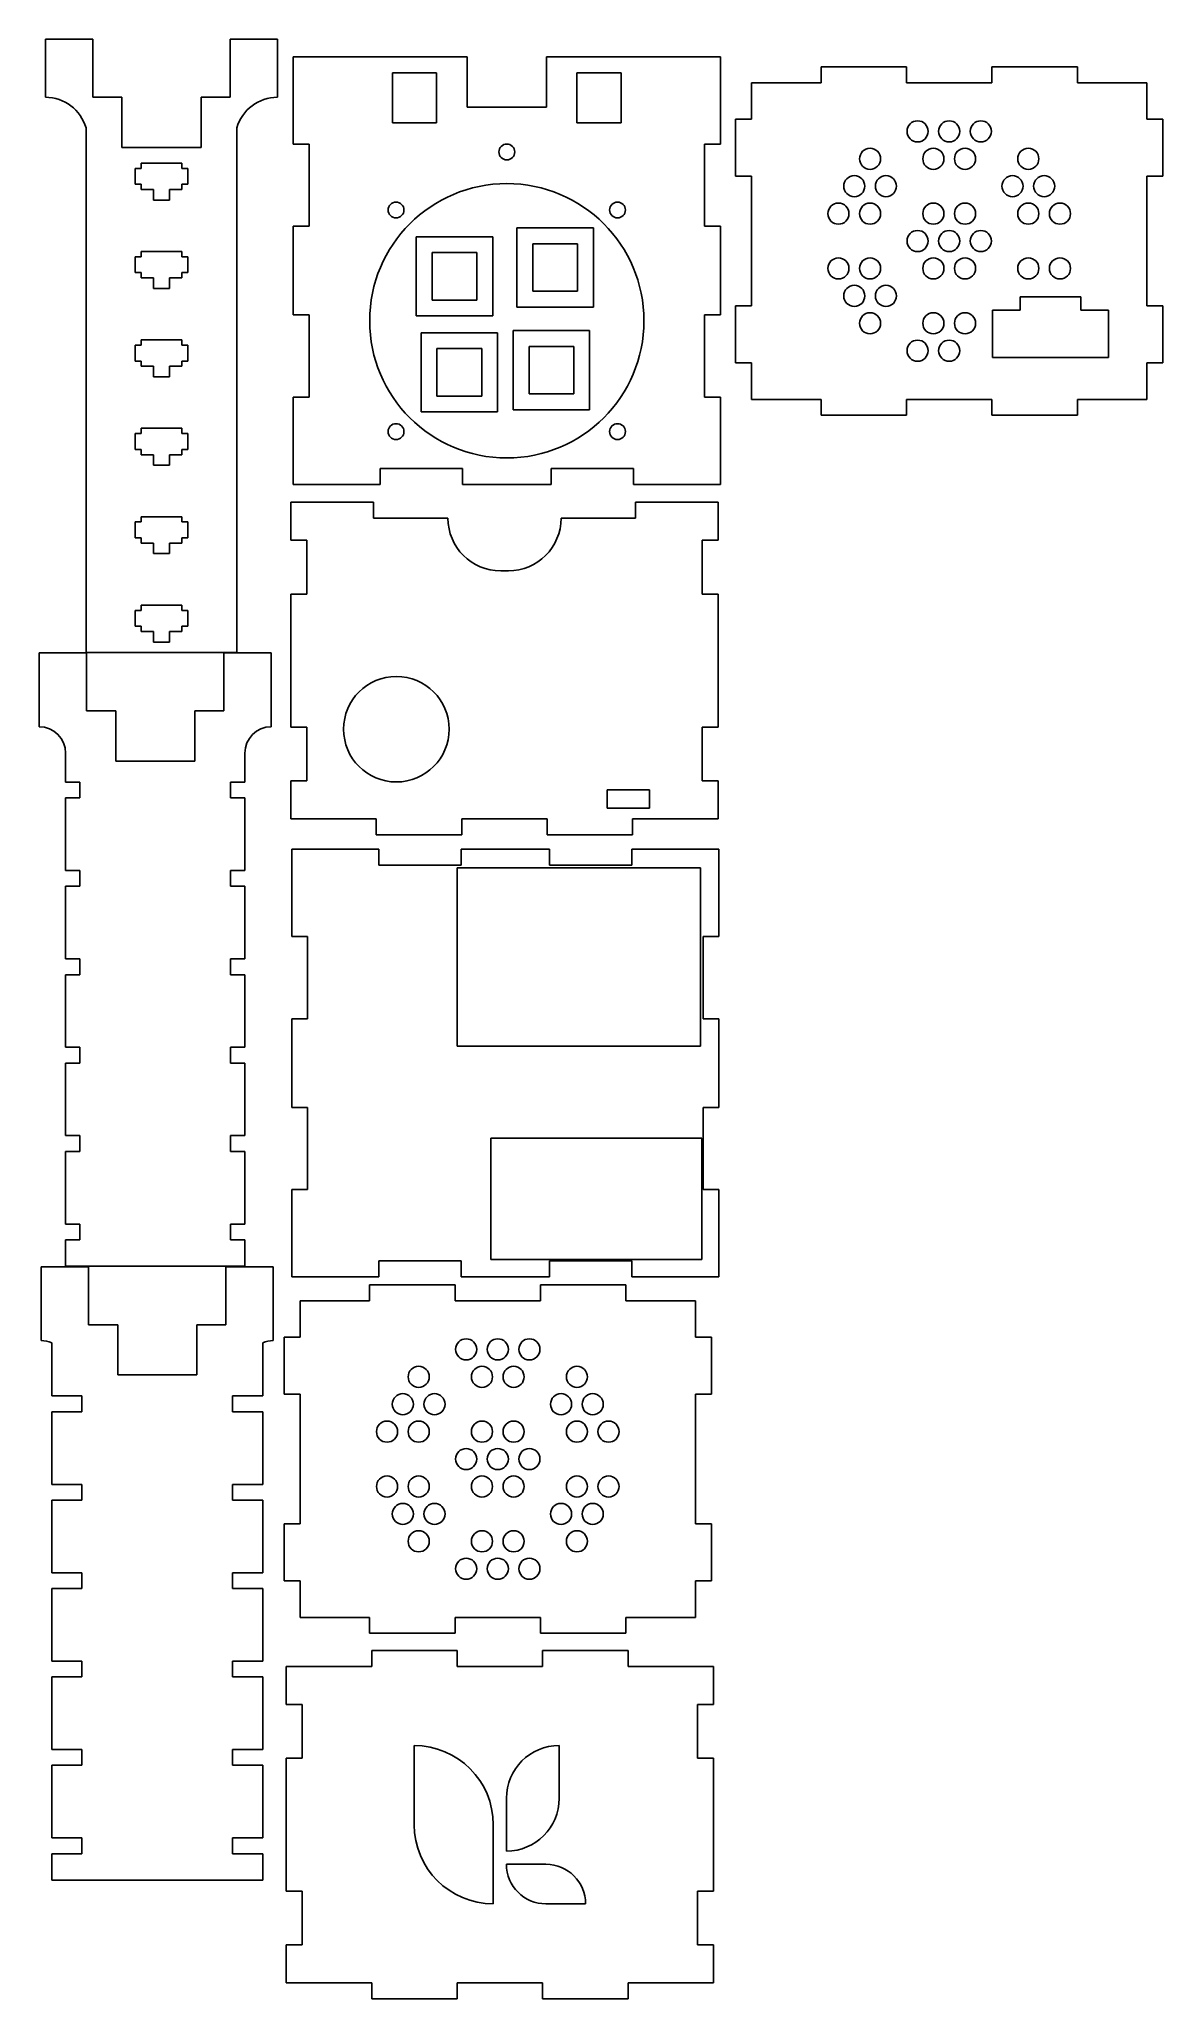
# Model space of a CAD drawing. Header units: millimetres. Extents: x 23 to 236, y 454 to 825.
import ezdxf

# ---------------------------------------------------------------- set-up
doc = ezdxf.new("R2010")
doc.units = ezdxf.units.MM

msp = doc.modelspace()

# ---------------------------------------------------------------- linework, layer by layer
at = {"color": 7, "linetype": 'Continuous', "lineweight": 25}
for p, q in [((24.24, 814.34), (24.24, 825.34)), ((24.24, 825.34), (33.24, 825.34)), ((33.24, 825.34), (33.24, 814.34)), ((59.24, 825.34), (59.24, 814.34)), ((59.24, 825.34), (68.24, 825.34)), ((68.24, 814.34), (68.24, 825.34)), ((71.22, 821.97), (71.22, 805.47)), ((104.22, 821.97), (71.22, 821.97)), ((104.22, 821.97), (104.22, 812.47)), ((119.22, 821.97), (119.22, 812.47)), ((152.22, 821.97), (119.22, 821.97)), ((152.22, 805.47), (152.22, 821.97)), ((90.02, 818.97), (98.42, 818.97)), ((90.02, 809.47), (90.02, 818.97)), ((98.42, 818.97), (98.42, 809.47)), ((125.02, 818.97), (133.42, 818.97)), ((125.02, 809.47), (125.02, 818.97)), ((133.42, 818.97), (133.42, 809.47)), ((158.1, 817.08), (158.1, 810.18)), ((171.3, 817.08), (158.1, 817.08)), ((171.3, 820.08), (171.3, 817.08)), ((187.5, 820.08), (171.3, 820.08)), ((187.5, 820.08), (187.5, 817.08)), ((203.7, 817.08), (187.5, 817.08)), ((203.7, 820.08), (203.7, 817.08)), ((219.9, 820.08), (203.7, 820.08)), ((219.9, 820.08), (219.9, 817.08)), ((233.1, 817.08), (219.9, 817.08)), ((233.1, 810.18), (233.1, 817.08)), ((33.24, 814.34), (38.74, 814.34)), ((38.74, 804.84), (38.74, 814.34)), ((53.74, 814.34), (53.74, 804.84)), ((53.74, 814.34), (59.24, 814.34)), ((104.22, 812.47), (119.22, 812.47)), ((155.1, 810.18), (155.1, 799.38)), ((155.1, 810.18), (158.1, 810.18)), ((233.1, 810.18), (236.1, 810.18)), ((236.1, 799.38), (236.1, 810.18)), ((31.94, 709.09), (31.94, 808.51)), ((60.54, 808.51), (60.54, 709.09)), ((90.02, 809.47), (98.42, 809.47)), ((125.02, 809.47), (133.42, 809.47)), ((53.74, 804.84), (38.74, 804.84)), ((71.22, 805.47), (74.22, 805.47)), ((74.22, 805.47), (74.22, 789.87)), ((149.22, 805.47), (152.22, 805.47)), ((149.22, 789.87), (149.22, 805.47)), ((42.37, 800.84), (41.24, 800.84)), ((41.24, 800.84), (41.24, 797.84)), ((42.37, 800.84), (42.37, 801.84)), ((42.37, 801.84), (50.12, 801.84)), ((50.12, 801.84), (50.12, 800.84)), ((51.24, 800.84), (50.12, 800.84)), ((51.24, 797.84), (51.24, 800.84)), ((158.1, 799.38), (155.1, 799.38)), ((158.1, 799.38), (158.1, 774.78)), ((236.1, 799.38), (233.1, 799.38)), ((233.1, 774.78), (233.1, 799.38)), ((41.24, 797.84), (42.37, 797.84)), ((42.37, 796.84), (42.37, 797.84)), ((44.74, 796.84), (42.37, 796.84)), ((44.74, 794.84), (44.74, 796.84)), ((47.74, 794.84), (44.74, 794.84)), ((47.74, 796.84), (47.74, 794.84)), ((50.12, 796.84), (47.74, 796.84)), ((50.12, 797.84), (50.12, 796.84)), ((50.12, 797.84), (51.24, 797.84)), ((71.22, 789.87), (71.22, 773.07)), ((74.22, 789.87), (71.22, 789.87)), ((109.05, 787.88), (94.55, 787.88)), ((94.55, 787.88), (94.55, 772.88)), ((109.05, 772.88), (109.05, 787.88)), ((128.14, 789.57), (113.64, 789.57)), ((113.64, 789.57), (113.64, 774.57)), ((128.14, 774.57), (128.14, 789.57)), ((152.22, 789.87), (149.22, 789.87)), ((152.22, 773.07), (152.22, 789.87)), ((42.37, 784.09), (41.24, 784.09)), ((41.24, 784.09), (41.24, 781.09)), ((42.37, 784.09), (42.37, 785.09)), ((42.37, 785.09), (50.12, 785.09)), ((50.12, 785.09), (50.12, 784.09)), ((51.24, 784.09), (50.12, 784.09)), ((51.24, 781.09), (51.24, 784.09)), ((106.05, 784.88), (97.55, 784.88)), ((97.55, 784.88), (97.55, 775.88)), ((106.05, 775.88), (106.05, 784.88)), ((125.14, 786.57), (116.64, 786.57)), ((116.64, 786.57), (116.64, 777.57)), ((125.14, 777.57), (125.14, 786.57)), ((41.24, 781.09), (42.37, 781.09)), ((42.37, 780.09), (42.37, 781.09)), ((44.74, 780.09), (42.37, 780.09)), ((44.74, 778.09), (44.74, 780.09)), ((47.74, 780.09), (47.74, 778.09)), ((50.12, 780.09), (47.74, 780.09)), ((50.12, 781.09), (50.12, 780.09)), ((50.12, 781.09), (51.24, 781.09)), ((47.74, 778.09), (44.74, 778.09)), ((116.64, 777.57), (125.14, 777.57)), ((209.05, 776.48), (220.55, 776.48)), ((209.05, 773.98), (209.05, 776.48)), ((220.55, 776.48), (220.55, 773.98)), ((71.22, 773.07), (74.22, 773.07)), ((74.22, 773.07), (74.22, 757.47)), ((94.55, 772.88), (109.05, 772.88)), ((97.55, 775.88), (106.05, 775.88)), ((113.64, 774.57), (128.14, 774.57)), ((149.22, 773.07), (152.22, 773.07)), ((149.22, 757.47), (149.22, 773.07)), ((155.1, 774.78), (155.1, 763.98)), ((155.1, 774.78), (158.1, 774.78)), ((203.8, 773.98), (209.05, 773.98)), ((203.8, 764.98), (203.8, 773.98)), ((220.55, 773.98), (225.8, 773.98)), ((225.8, 773.98), (225.8, 764.98)), ((233.1, 774.78), (236.1, 774.78)), ((236.1, 763.98), (236.1, 774.78)), ((109.97, 769.71), (95.47, 769.71)), ((95.47, 769.71), (95.47, 754.71)), ((109.97, 754.71), (109.97, 769.71)), ((127.43, 770.12), (112.93, 770.12)), ((112.93, 770.12), (112.93, 755.12)), ((127.43, 755.12), (127.43, 770.12)), ((42.37, 767.34), (41.24, 767.34)), ((41.24, 767.34), (41.24, 764.34)), ((42.37, 767.34), (42.37, 768.34)), ((42.37, 768.34), (50.12, 768.34)), ((50.12, 768.34), (50.12, 767.34)), ((51.24, 767.34), (50.12, 767.34)), ((51.24, 764.34), (51.24, 767.34)), ((106.97, 766.71), (98.47, 766.71)), ((98.47, 766.71), (98.47, 757.71)), ((106.97, 757.71), (106.97, 766.71)), ((124.43, 767.12), (115.93, 767.12)), ((115.93, 767.12), (115.93, 758.12)), ((124.43, 758.12), (124.43, 767.12)), ((41.24, 764.34), (42.37, 764.34)), ((42.37, 763.34), (42.37, 764.34)), ((44.74, 763.34), (42.37, 763.34)), ((44.74, 761.34), (44.74, 763.34)), ((47.74, 763.34), (47.74, 761.34)), ((50.12, 763.34), (47.74, 763.34)), ((50.12, 764.34), (50.12, 763.34)), ((50.12, 764.34), (51.24, 764.34)), ((158.1, 763.98), (155.1, 763.98)), ((158.1, 763.98), (158.1, 757.08)), ((225.8, 764.98), (203.8, 764.98)), ((236.1, 763.98), (233.1, 763.98)), ((233.1, 757.08), (233.1, 763.98)), ((47.74, 761.34), (44.74, 761.34)), ((98.47, 757.71), (106.97, 757.71)), ((115.93, 758.12), (124.43, 758.12)), ((71.22, 757.47), (71.22, 740.97)), ((74.22, 757.47), (71.22, 757.47)), ((95.47, 754.71), (109.97, 754.71)), ((112.93, 755.12), (127.43, 755.12)), ((152.22, 757.47), (149.22, 757.47)), ((152.22, 740.97), (152.22, 757.47)), ((158.1, 757.08), (171.3, 757.08)), ((171.3, 754.08), (171.3, 757.08)), ((171.3, 754.08), (187.5, 754.08)), ((187.5, 757.08), (203.7, 757.08)), ((187.5, 754.08), (187.5, 757.08)), ((203.7, 754.08), (203.7, 757.08)), ((203.7, 754.08), (219.9, 754.08)), ((219.9, 757.08), (233.1, 757.08)), ((219.9, 754.08), (219.9, 757.08)), ((42.37, 750.59), (41.24, 750.59)), ((41.24, 750.59), (41.24, 747.59)), ((42.37, 750.59), (42.37, 751.59)), ((42.37, 751.59), (50.12, 751.59)), ((50.12, 751.59), (50.12, 750.59)), ((51.24, 750.59), (50.12, 750.59)), ((51.24, 747.59), (51.24, 750.59)), ((41.24, 747.59), (42.37, 747.59)), ((42.37, 746.59), (42.37, 747.59)), ((44.74, 746.59), (42.37, 746.59)), ((44.74, 744.59), (44.74, 746.59)), ((47.74, 746.59), (47.74, 744.59)), ((50.12, 746.59), (47.74, 746.59)), ((50.12, 747.59), (50.12, 746.59)), ((50.12, 747.59), (51.24, 747.59)), ((47.74, 744.59), (44.74, 744.59)), ((87.72, 743.97), (103.32, 743.97)), ((87.72, 740.97), (87.72, 743.97)), ((103.32, 743.97), (103.32, 740.97)), ((120.12, 740.97), (120.12, 743.97)), ((120.12, 743.97), (135.72, 743.97)), ((135.72, 743.97), (135.72, 740.97)), ((71.22, 740.97), (87.72, 740.97)), ((103.32, 740.97), (120.12, 740.97)), ((135.72, 740.97), (152.22, 740.97)), ((70.78, 737.57), (70.78, 730.37)), ((86.43, 737.57), (70.78, 737.57)), ((86.43, 737.57), (86.43, 734.57)), ((136.14, 737.57), (136.14, 734.57)), ((151.78, 737.57), (136.14, 737.57)), ((151.78, 737.57), (151.78, 730.37)), ((42.37, 733.84), (41.24, 733.84)), ((41.24, 733.84), (41.24, 730.84)), ((42.37, 733.84), (42.37, 734.84)), ((42.37, 734.84), (50.12, 734.84)), ((50.12, 734.84), (50.12, 733.84)), ((51.24, 733.84), (50.12, 733.84)), ((51.24, 730.84), (51.24, 733.84)), ((86.43, 734.57), (100.56, 734.57)), ((122.01, 734.57), (136.14, 734.57)), ((41.24, 730.84), (42.37, 730.84)), ((42.37, 729.84), (42.37, 730.84)), ((44.74, 729.84), (42.37, 729.84)), ((44.74, 727.84), (44.74, 729.84)), ((47.74, 729.84), (47.74, 727.84)), ((50.12, 729.84), (47.74, 729.84)), ((50.12, 730.84), (50.12, 729.84)), ((50.12, 730.84), (51.24, 730.84)), ((73.78, 730.37), (70.78, 730.37)), ((73.78, 730.37), (73.78, 720.17)), ((148.78, 730.37), (151.78, 730.37)), ((148.78, 720.17), (148.78, 730.37)), ((47.74, 727.84), (44.74, 727.84)), ((112.01, 724.57), (110.56, 724.57)), ((42.37, 717.09), (41.24, 717.09)), ((41.24, 717.09), (41.24, 714.09)), ((42.37, 717.09), (42.37, 718.09)), ((42.37, 718.09), (50.12, 718.09)), ((50.12, 718.09), (50.12, 717.09)), ((51.24, 717.09), (50.12, 717.09)), ((51.24, 714.09), (51.24, 717.09)), ((70.78, 720.17), (70.78, 694.97)), ((73.78, 720.17), (70.78, 720.17)), ((148.78, 720.17), (151.78, 720.17)), ((151.78, 720.17), (151.78, 694.97)), ((41.24, 714.09), (42.37, 714.09)), ((42.37, 713.09), (42.37, 714.09)), ((44.74, 713.09), (42.37, 713.09)), ((44.74, 711.09), (44.74, 713.09)), ((47.74, 713.09), (47.74, 711.09)), ((50.12, 713.09), (47.74, 713.09)), ((50.12, 714.09), (50.12, 713.09)), ((50.12, 714.09), (51.24, 714.09)), ((47.74, 711.09), (44.74, 711.09)), ((23.06, 695.04), (23.06, 709.04)), ((23.06, 709.04), (32.06, 709.04)), ((31.94, 709.09), (60.54, 709.09)), ((32.06, 709.04), (32.06, 698.04)), ((58.06, 709.04), (58.06, 698.04)), ((58.06, 709.04), (67.06, 709.04)), ((67.06, 695.04), (67.06, 709.04)), ((32.06, 698.04), (37.56, 698.04)), ((37.56, 688.54), (37.56, 698.04)), ((52.56, 698.04), (52.56, 688.54)), ((52.56, 698.04), (58.06, 698.04)), ((73.78, 694.97), (70.78, 694.97)), ((73.78, 694.97), (73.78, 684.77)), ((148.78, 694.97), (151.78, 694.97)), ((148.78, 684.77), (148.78, 694.97)), ((28.06, 684.54), (28.06, 690.04)), ((52.56, 688.54), (37.56, 688.54)), ((62.06, 690.04), (62.06, 684.54)), ((28.06, 684.54), (30.76, 684.54)), ((30.76, 684.54), (30.76, 681.54)), ((59.36, 684.54), (62.06, 684.54)), ((59.36, 681.54), (59.36, 684.54)), ((70.78, 684.77), (70.78, 677.57)), ((73.78, 684.77), (70.78, 684.77)), ((148.78, 684.77), (151.78, 684.77)), ((151.78, 684.77), (151.78, 677.57)), ((30.76, 681.54), (28.06, 681.54)), ((28.06, 667.79), (28.06, 681.54)), ((62.06, 681.54), (59.36, 681.54)), ((62.06, 681.54), (62.06, 667.79)), ((138.78, 683.07), (130.78, 683.07)), ((130.78, 683.07), (130.78, 679.57)), ((138.78, 679.57), (138.78, 683.07)), ((70.78, 677.57), (86.98, 677.57)), ((86.98, 674.57), (86.98, 677.57)), ((103.18, 674.57), (103.18, 677.57)), ((103.18, 677.57), (119.38, 677.57)), ((119.38, 674.57), (119.38, 677.57)), ((130.78, 679.57), (138.78, 679.57)), ((135.58, 674.57), (135.58, 677.57)), ((135.58, 677.57), (151.78, 677.57)), ((86.98, 674.57), (103.18, 674.57)), ((119.38, 674.57), (135.58, 674.57)), ((70.94, 671.8), (70.94, 655.3)), ((87.44, 671.8), (70.94, 671.8)), ((87.44, 668.8), (87.44, 671.8)), ((103.04, 668.8), (87.44, 668.8)), ((103.04, 671.8), (103.04, 668.8)), ((119.84, 671.8), (103.04, 671.8)), ((119.84, 668.8), (119.84, 671.8)), ((135.44, 668.8), (119.84, 668.8)), ((135.44, 671.8), (135.44, 668.8)), ((151.94, 671.8), (135.44, 671.8)), ((151.94, 655.3), (151.94, 671.8)), ((28.06, 667.79), (30.76, 667.79)), ((30.76, 664.79), (28.06, 664.79)), ((28.06, 651.04), (28.06, 664.79)), ((30.76, 667.79), (30.76, 664.79)), ((59.36, 667.79), (62.06, 667.79)), ((59.36, 664.79), (59.36, 667.79)), ((62.06, 664.79), (59.36, 664.79)), ((62.06, 664.79), (62.06, 651.04)), ((102.34, 634.5), (102.34, 668.3)), ((102.34, 668.3), (148.44, 668.3)), ((148.44, 634.5), (148.44, 668.3)), ((70.94, 655.3), (73.94, 655.3)), ((73.94, 655.3), (73.94, 639.7)), ((148.94, 639.7), (148.94, 655.3)), ((148.94, 655.3), (151.94, 655.3)), ((28.06, 651.04), (30.76, 651.04)), ((30.76, 651.04), (30.76, 648.04)), ((59.36, 651.04), (62.06, 651.04)), ((59.36, 648.04), (59.36, 651.04)), ((30.76, 648.04), (28.06, 648.04)), ((28.06, 634.29), (28.06, 648.04)), ((62.06, 648.04), (59.36, 648.04)), ((62.06, 648.04), (62.06, 634.29)), ((70.94, 639.7), (70.94, 622.9)), ((73.94, 639.7), (70.94, 639.7)), ((151.94, 639.7), (148.94, 639.7)), ((151.94, 622.9), (151.94, 639.7)), ((28.06, 634.29), (30.76, 634.29)), ((30.76, 634.29), (30.76, 631.29)), ((59.36, 634.29), (62.06, 634.29)), ((59.36, 631.29), (59.36, 634.29)), ((102.34, 634.5), (148.44, 634.5)), ((30.76, 631.29), (28.06, 631.29)), ((28.06, 617.54), (28.06, 631.29)), ((62.06, 631.29), (59.36, 631.29)), ((62.06, 631.29), (62.06, 617.54)), ((70.94, 622.9), (73.94, 622.9)), ((73.94, 622.9), (73.94, 607.3)), ((148.94, 622.9), (151.94, 622.9)), ((148.94, 607.3), (148.94, 622.9)), ((28.06, 617.54), (30.76, 617.54)), ((30.76, 617.54), (30.76, 614.54)), ((59.36, 617.54), (62.06, 617.54)), ((59.36, 614.54), (59.36, 617.54)), ((148.69, 617.05), (108.69, 617.05)), ((108.69, 617.05), (108.69, 594.05)), ((148.69, 594.05), (148.69, 617.05)), ((30.76, 614.54), (28.06, 614.54)), ((28.06, 600.79), (28.06, 614.54)), ((62.06, 614.54), (59.36, 614.54)), ((62.06, 614.54), (62.06, 600.79)), ((70.94, 607.3), (70.94, 590.8)), ((73.94, 607.3), (70.94, 607.3)), ((151.94, 607.3), (148.94, 607.3)), ((151.94, 590.8), (151.94, 607.3)), ((28.06, 600.79), (30.76, 600.79)), ((30.76, 600.79), (30.76, 597.79)), ((59.36, 600.79), (62.06, 600.79)), ((59.36, 597.79), (59.36, 600.79)), ((30.76, 597.79), (28.06, 597.79)), ((28.06, 592.79), (28.06, 597.79)), ((62.06, 597.79), (59.36, 597.79)), ((62.06, 597.79), (62.06, 592.79)), ((23.44, 578.7), (23.44, 592.7)), ((23.44, 592.7), (32.44, 592.7)), ((28.06, 592.79), (62.06, 592.79)), ((32.44, 592.7), (32.44, 581.7)), ((58.44, 592.7), (58.44, 581.7)), ((58.44, 592.7), (67.44, 592.7)), ((67.44, 578.7), (67.44, 592.7)), ((70.94, 590.8), (87.44, 590.8)), ((87.44, 593.8), (103.04, 593.8)), ((87.44, 590.8), (87.44, 593.8)), ((103.04, 593.8), (103.04, 590.8)), ((103.04, 590.8), (119.84, 590.8)), ((108.69, 594.05), (148.69, 594.05)), ((119.84, 593.8), (135.44, 593.8)), ((119.84, 590.8), (119.84, 593.8)), ((135.44, 593.8), (135.44, 590.8)), ((135.44, 590.8), (151.94, 590.8)), ((85.71, 589.24), (85.71, 586.24)), ((85.71, 589.24), (101.91, 589.24)), ((101.91, 589.24), (101.91, 586.24)), ((118.11, 589.24), (118.11, 586.24)), ((118.11, 589.24), (134.31, 589.24)), ((134.31, 589.24), (134.31, 586.24)), ((72.51, 586.24), (85.71, 586.24)), ((72.51, 579.34), (72.51, 586.24)), ((101.91, 586.24), (118.11, 586.24)), ((134.31, 586.24), (147.51, 586.24)), ((147.51, 586.24), (147.51, 579.34)), ((32.44, 581.7), (37.94, 581.7)), ((37.94, 572.2), (37.94, 581.7)), ((52.94, 581.7), (52.94, 572.2)), ((52.94, 581.7), (58.44, 581.7)), ((25.44, 568.2), (25.44, 578.28)), ((65.44, 578.28), (65.44, 568.2)), ((69.51, 568.54), (69.51, 579.34)), ((72.51, 579.34), (69.51, 579.34)), ((150.51, 579.34), (147.51, 579.34)), ((150.51, 579.34), (150.51, 568.54)), ((52.94, 572.2), (37.94, 572.2)), ((69.51, 568.54), (72.51, 568.54)), ((72.51, 543.94), (72.51, 568.54)), ((147.51, 568.54), (150.51, 568.54)), ((147.51, 568.54), (147.51, 543.94)), ((25.44, 568.2), (31.14, 568.2)), ((31.14, 565.2), (25.44, 565.2)), ((25.44, 551.45), (25.44, 565.2)), ((31.14, 568.2), (31.14, 565.2)), ((59.74, 568.2), (65.44, 568.2)), ((59.74, 565.2), (59.74, 568.2)), ((65.44, 565.2), (59.74, 565.2)), ((65.44, 565.2), (65.44, 551.45)), ((25.44, 551.45), (31.14, 551.45)), ((31.14, 551.45), (31.14, 548.45)), ((59.74, 551.45), (65.44, 551.45)), ((59.74, 548.45), (59.74, 551.45)), ((31.14, 548.45), (25.44, 548.45)), ((25.44, 534.7), (25.44, 548.45)), ((65.44, 548.45), (59.74, 548.45)), ((65.44, 548.45), (65.44, 534.7)), ((69.51, 533.14), (69.51, 543.94)), ((72.51, 543.94), (69.51, 543.94)), ((150.51, 543.94), (147.51, 543.94)), ((150.51, 543.94), (150.51, 533.14)), ((25.44, 534.7), (31.14, 534.7)), ((31.14, 531.7), (25.44, 531.7)), ((25.44, 517.95), (25.44, 531.7)), ((31.14, 534.7), (31.14, 531.7)), ((59.74, 534.7), (65.44, 534.7)), ((59.74, 531.7), (59.74, 534.7)), ((65.44, 531.7), (59.74, 531.7)), ((65.44, 531.7), (65.44, 517.95)), ((69.51, 533.14), (72.51, 533.14)), ((72.51, 526.24), (72.51, 533.14)), ((147.51, 533.14), (150.51, 533.14)), ((147.51, 533.14), (147.51, 526.24)), ((85.71, 526.24), (72.51, 526.24)), ((85.71, 523.24), (85.71, 526.24)), ((101.91, 523.24), (101.91, 526.24)), ((118.11, 526.24), (101.91, 526.24)), ((118.11, 523.24), (118.11, 526.24)), ((134.31, 523.24), (134.31, 526.24)), ((147.51, 526.24), (134.31, 526.24)), ((101.91, 523.24), (85.71, 523.24)), ((86.1, 519.95), (86.1, 516.95)), ((102.3, 519.95), (86.1, 519.95)), ((102.3, 519.95), (102.3, 516.95)), ((134.31, 523.24), (118.11, 523.24)), ((118.5, 519.95), (118.5, 516.95)), ((134.7, 519.95), (118.5, 519.95)), ((134.7, 519.95), (134.7, 516.95)), ((25.44, 517.95), (31.14, 517.95)), ((31.14, 517.95), (31.14, 514.95)), ((59.74, 517.95), (65.44, 517.95)), ((59.74, 514.95), (59.74, 517.95)), ((69.9, 516.95), (69.9, 509.75)), ((86.1, 516.95), (69.9, 516.95)), ((118.5, 516.95), (102.3, 516.95)), ((150.9, 516.95), (134.7, 516.95)), ((150.9, 516.95), (150.9, 509.75)), ((31.14, 514.95), (25.44, 514.95)), ((25.44, 501.2), (25.44, 514.95)), ((65.44, 514.95), (59.74, 514.95)), ((65.44, 514.95), (65.44, 501.2)), ((72.9, 509.75), (69.9, 509.75)), ((72.9, 509.75), (72.9, 499.55)), ((147.9, 509.75), (150.9, 509.75)), ((147.9, 499.55), (147.9, 509.75)), ((94.15, 501.95), (94.15, 486.95)), ((121.65, 501.95), (121.65, 491.95)), ((25.44, 501.2), (31.14, 501.2)), ((31.14, 498.2), (25.44, 498.2)), ((25.44, 484.45), (25.44, 498.2)), ((31.14, 501.2), (31.14, 498.2)), ((59.74, 501.2), (65.44, 501.2)), ((59.74, 498.2), (59.74, 501.2)), ((65.44, 498.2), (59.74, 498.2)), ((65.44, 498.2), (65.44, 484.45)), ((69.9, 499.55), (69.9, 474.35)), ((72.9, 499.55), (69.9, 499.55)), ((147.9, 499.55), (150.9, 499.55)), ((150.9, 499.55), (150.9, 474.35)), ((111.65, 481.95), (111.65, 491.95)), ((109.15, 486.95), (109.15, 471.95)), ((25.44, 484.45), (31.14, 484.45)), ((31.14, 484.45), (31.14, 481.45)), ((59.74, 484.45), (65.44, 484.45)), ((59.74, 481.45), (59.74, 484.45)), ((31.14, 481.45), (25.44, 481.45)), ((25.44, 476.45), (25.44, 481.45)), ((65.44, 481.45), (59.74, 481.45)), ((65.44, 481.45), (65.44, 476.45)), ((111.65, 479.45), (119.15, 479.45)), ((25.44, 476.45), (65.44, 476.45)), ((72.9, 474.35), (69.9, 474.35)), ((72.9, 474.35), (72.9, 464.15)), ((119.15, 471.95), (126.65, 471.95)), ((147.9, 474.35), (150.9, 474.35)), ((147.9, 464.15), (147.9, 474.35)), ((69.9, 464.15), (69.9, 456.95)), ((72.9, 464.15), (69.9, 464.15)), ((147.9, 464.15), (150.9, 464.15)), ((150.9, 464.15), (150.9, 456.95)), ((69.9, 456.95), (86.1, 456.95)), ((86.1, 453.95), (86.1, 456.95)), ((102.3, 456.95), (118.5, 456.95)), ((102.3, 453.95), (102.3, 456.95)), ((118.5, 453.95), (118.5, 456.95)), ((134.7, 456.95), (150.9, 456.95)), ((134.7, 453.95), (134.7, 456.95)), ((86.1, 453.95), (102.3, 453.95)), ((118.5, 453.95), (134.7, 453.95))]:
    msp.add_line(p, q, dxfattribs=at)
for centre, radius in [((189.6, 807.87), 2), ((195.6, 807.87), 2), ((201.6, 807.87), 2), ((111.72, 803.97), 1.5), ((180.6, 802.67), 2), ((192.6, 802.67), 2), ((198.6, 802.67), 2), ((210.6, 802.67), 2), ((177.6, 797.48), 2), ((183.6, 797.48), 2), ((207.6, 797.48), 2), ((213.6, 797.48), 2), ((111.72, 771.97), 26), ((90.72, 792.97), 1.5), ((132.72, 792.97), 1.5), ((174.6, 792.28), 2), ((180.6, 792.28), 2), ((192.6, 792.28), 2), ((198.6, 792.28), 2), ((210.6, 792.28), 2), ((216.6, 792.28), 2), ((189.6, 787.08), 2), ((195.6, 787.08), 2), ((201.6, 787.08), 2), ((174.6, 781.89), 2), ((180.6, 781.89), 2), ((192.6, 781.89), 2), ((198.6, 781.89), 2), ((210.6, 781.89), 2), ((216.6, 781.89), 2), ((177.6, 776.69), 2), ((183.6, 776.69), 2), ((180.6, 771.5), 2), ((192.6, 771.5), 2), ((198.6, 771.5), 2), ((189.6, 766.3), 2), ((195.6, 766.3), 2), ((90.72, 750.97), 1.5), ((132.72, 750.97), 1.5), ((90.78, 694.57), 10), ((104.01, 577.03), 2), ((110.01, 577.03), 2), ((116.01, 577.03), 2), ((95.01, 571.83), 2), ((107.01, 571.83), 2), ((113.01, 571.83), 2), ((125.01, 571.83), 2), ((92.01, 566.64), 2), ((98.01, 566.64), 2), ((122.01, 566.64), 2), ((128.01, 566.64), 2), ((89.01, 561.44), 2), ((95.01, 561.44), 2), ((107.01, 561.44), 2), ((113.01, 561.44), 2), ((125.01, 561.44), 2), ((131.01, 561.44), 2), ((104.01, 556.24), 2), ((110.01, 556.24), 2), ((116.01, 556.24), 2), ((89.01, 551.05), 2), ((95.01, 551.05), 2), ((107.01, 551.05), 2), ((113.01, 551.05), 2), ((125.01, 551.05), 2), ((131.01, 551.05), 2), ((92.01, 545.85), 2), ((98.01, 545.85), 2), ((122.01, 545.85), 2), ((128.01, 545.85), 2), ((95.01, 540.66), 2), ((107.01, 540.66), 2), ((113.01, 540.66), 2), ((125.01, 540.66), 2), ((104.01, 535.46), 2), ((110.01, 535.46), 2), ((116.01, 535.46), 2)]:
    msp.add_circle(centre, radius, dxfattribs=at)
for centre, radius, start, end in [((24.24, 806.34), 8, 15.7405, 90), ((68.24, 806.34), 8, 90, 164.2595), ((110.56, 734.57), 10, 180, 270), ((112.01, 734.57), 10, 270, 0), ((23.06, 690.04), 5, 0, 90), ((67.06, 690.04), 5, 90, 180), ((23.44, 573.7), 5, 66.4218, 90), ((67.44, 573.7), 5, 90, 113.5782), ((94.15, 486.95), 15, 0, 90), ((121.65, 491.95), 10, 90, 180), ((111.65, 491.95), 10, 270, 0), ((109.15, 486.95), 15, 180, 270), ((119.15, 479.45), 7.5, 180, 270), ((119.15, 471.95), 7.5, 0, 90)]:
    msp.add_arc(centre, radius, start, end, dxfattribs=at)

doc.saveas('drawing.dxf')
